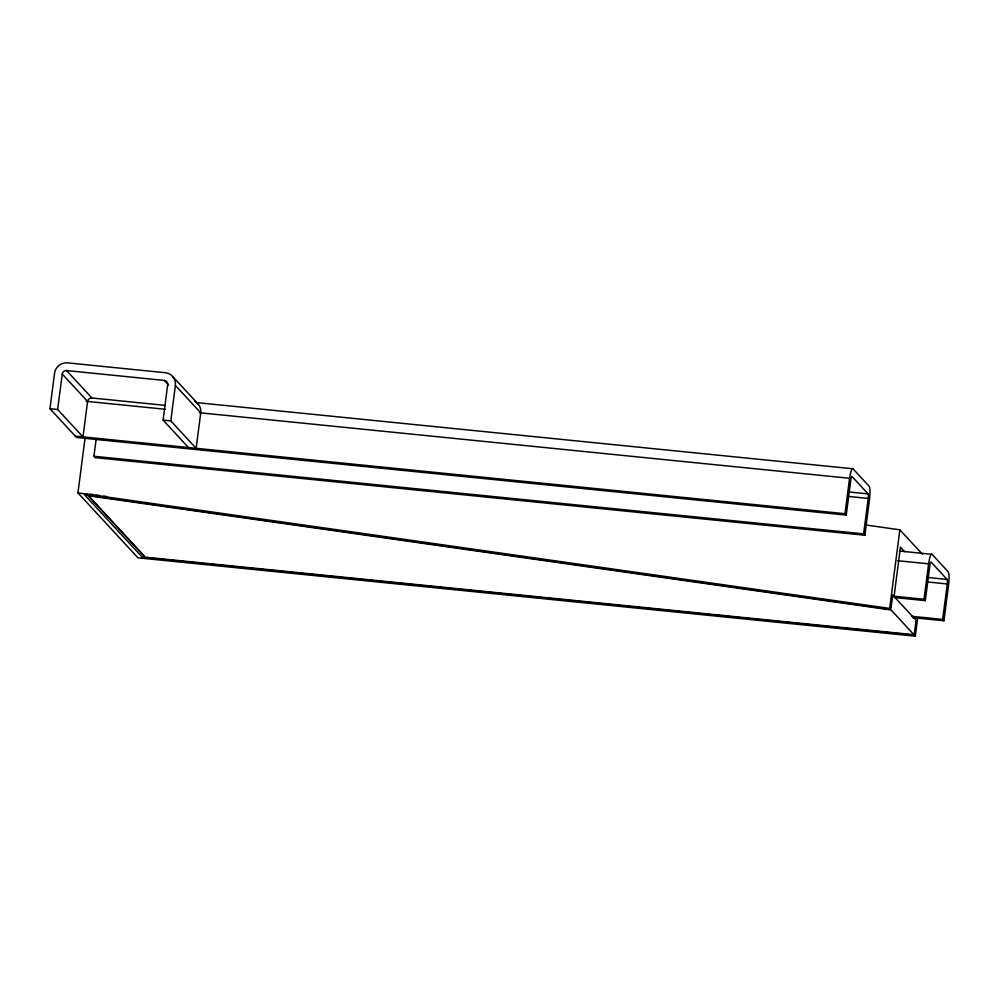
<?xml version="1.0" encoding="UTF-8"?>
<svg xmlns="http://www.w3.org/2000/svg" width="999" height="999" viewBox="0 0 999 999"><rect width="100%" height="100%" fill="white"/><g stroke="black" fill="none" stroke-linecap="round" stroke-linejoin="round"><path stroke-width="1.5" d="M891.033 608.166L892.731 595.067L916.083 620.317L914.322 634.153L915.321 636.188L917.719 617.707M196.578 402.597L852.984 468.781L869.068 486.188A11.801 2.123 -84.2 0 1 869.467 499.812L864.872 535.252L863.598 533.878L868.206 498.439A3.934 0.712 -84.2 0 0 868.069 493.893L851.972 476.486A3.934 0.712 -84.2 0 0 850.848 479.657L846.24 515.097L76.561 437.487L49.95 408.703L54.558 373.264A11.801 11.464 -42.7 0 1 67.595 362.862L165.347 372.727A11.801 11.464 -42.7 0 1 175.387 385.439L200.737 412.862L196.129 448.301L170.792 420.891L163.099 420.104L167.695 384.665A3.934 3.821 -42.7 0 0 164.348 380.432L66.596 370.567A3.934 3.821 -42.7 0 0 62.25 374.038L57.642 409.478L82.992 436.9L87.587 401.448A3.934 3.821 -42.7 0 1 91.945 397.989L165.26 405.382M915.321 636.188L137.949 557.817L77.947 492.894L85.152 437.425M864.872 535.252L95.192 457.642L93.918 456.268L96.216 438.549M170.792 420.891L175.387 385.439M846.24 515.097L844.979 513.723L849.575 478.284A11.801 2.123 -84.2 0 1 852.984 468.781M914.435 635.239L142.445 557.392L84.49 494.692L890.571 609.415L889.659 608.428L899.862 529.832L865.908 524.999M894.055 596.478L900.449 547.165L904.607 551.66M932.042 554.32L948.126 571.728A11.801 2.123 -84.2 0 1 948.526 585.339L943.93 620.779L942.656 619.417L947.264 583.965A3.934 0.712 -84.2 0 0 947.127 579.432L931.031 562.025A3.934 0.712 -84.2 0 0 929.907 565.184L925.299 600.636L924.038 599.263L928.633 563.811A11.801 2.123 -84.2 0 1 932.042 554.32L899.45 551.036M914.385 633.416L913.973 634.715L891.096 609.989L88.224 495.716L145.017 557.155L913.948 634.702M86.101 401.298L165.247 409.278M199.388 412.724L849.575 478.284M49.95 408.703L57.642 409.478M847.901 491.858L868.069 493.893M848.026 496.403L868.206 498.439M75.287 436.126L844.979 513.723M93.918 456.268L863.598 533.878M897.601 560.689L928.633 563.811M926.96 577.397L947.127 579.432M927.084 581.93L947.264 583.965M892.994 596.128L924.038 599.263M894.267 597.502L925.299 600.636M911.625 616.283L942.656 619.417M912.886 617.657L943.93 620.779M89.648 494.105L92.732 494.542M95.817 494.98L100.449 495.641M103.546 496.078L106.631 496.515M77.947 492.894L889.659 608.428M899.862 529.832L922.452 554.27M173.077 376.935L198.414 404.345M164.348 380.432L168.569 385.002M163.099 420.104L188.436 447.527M66.596 370.567L91.945 397.989M62.25 374.038L87.587 401.448M86.551 493.656L143.931 555.731M194.83 401.386A11.801 11.464 -42.7 0 1 200.737 412.862"/></g></svg>
